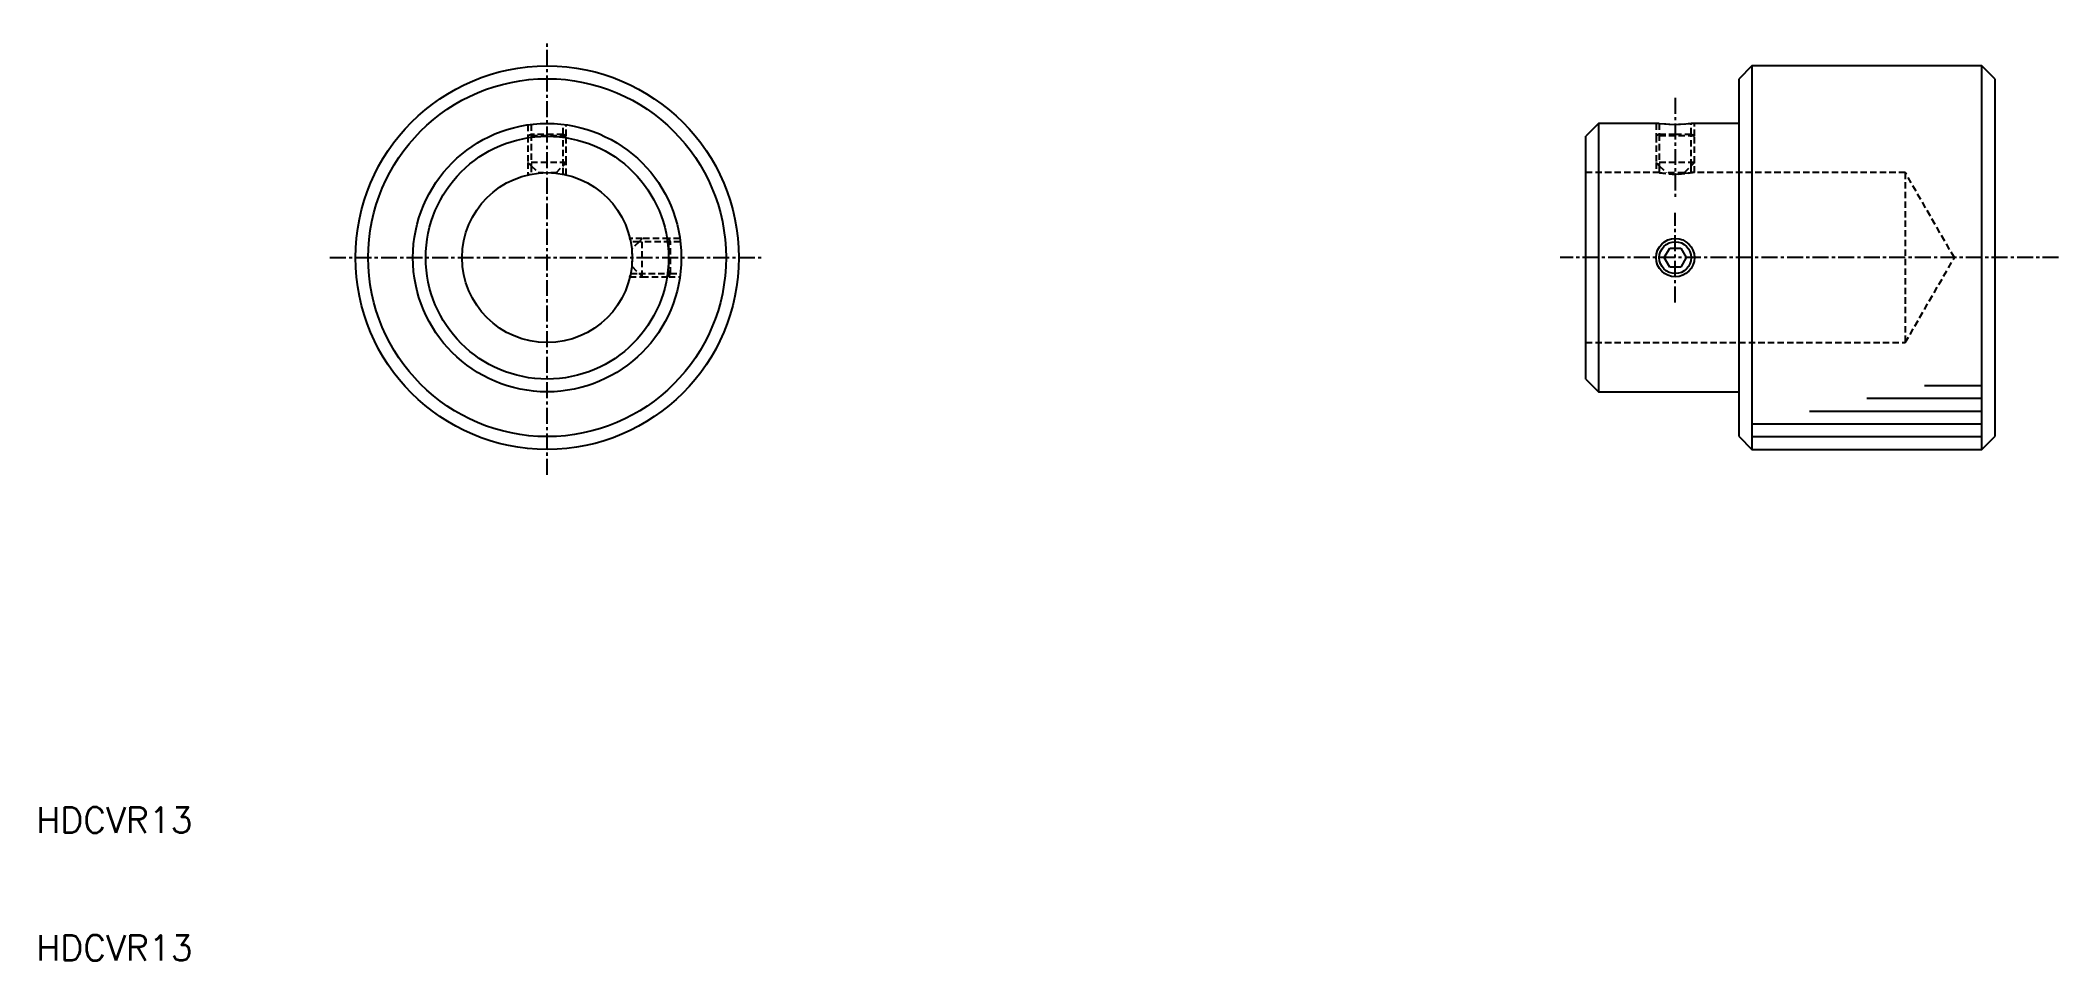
# Model space of a CAD drawing. Extents: x 10 to 168, y 10 to 82.
import ezdxf

# ---------------------------------------------------------------- set-up
doc = ezdxf.new("R2010")
doc.units = 0
doc.linetypes.add('CENTER', pattern=[2, 1.25, -0.25, 0.25, -0.25])
doc.linetypes.add('DASHED', pattern=[0.75, 0.5, -0.25])
doc.layers.get('0').update_dxf_attribs({"linetype": 'CONTINUOUS'})
doc.layers.add('CENTER', color=1, linetype='CENTER')
doc.styles.get("Standard").update_dxf_attribs({"font": 'txt.shx'})

msp = doc.modelspace()

# ---------------------------------------------------------------- linework, layer by layer
at = {"color": 7, "linetype": 'CONTINUOUS'}
for p, q in [((144.278698, 80), (143.278698, 79)), ((143.278698, 65), (143.278698, 79)), ((144.278698, 80), (144.278698, 65)), ((162.278698, 80), (144.278698, 80)), ((162.278698, 65), (162.278698, 80)), ((163.278698, 79), (162.278698, 80)), ((163.278698, 79), (163.278698, 65)), ((132.278698, 75.5), (131.278698, 74.5)), ((131.278698, 55.5), (131.278698, 74.5)), ((132.278698, 75.5), (132.278698, 54.5)), ((137.028707, 75.5), (132.278698, 75.5)), ((137.028698, 75.5), (138.278698, 75.42533)), ((138.278698, 75.42533), (139.528698, 75.5)), ((139.778693, 75.5), (139.528629, 75.5)), ((143.278698, 75.5), (139.778693, 75.5)), ((137.412673, 65), (137.845686, 65.75)), ((137.845686, 64.25), (137.412673, 65)), ((137.845686, 65.75), (138.711711, 65.75)), ((138.711711, 65.75), (139.144724, 65)), ((139.144724, 65), (138.711711, 64.25)), ((143.278698, 51), (143.278698, 65)), ((144.278698, 65), (144.278698, 50)), ((162.278698, 50), (162.278698, 65)), ((163.278698, 65), (163.278698, 51)), ((138.711711, 64.25), (137.845686, 64.25)), ((131.278698, 55.5), (132.278698, 54.5)), ((132.278698, 54.5), (143.278698, 54.5)), ((153.278698, 54), (162.278698, 54)), ((157.778698, 55), (162.278698, 55)), ((148.778698, 53), (162.278698, 53)), ((143.278698, 51), (144.278698, 50)), ((144.278698, 52), (162.278698, 52)), ((144.278698, 51), (162.278698, 51)), ((162.278698, 50), (163.278698, 51)), ((144.278698, 50), (162.278698, 50))]:
    msp.add_line(p, q, dxfattribs=at)
at = {"color": 3, "linetype": 'DASHED'}
for p, q in [((48.75, 74.644185), (48.5, 74.519185)), ((51.5, 74.519185), (48.5, 74.519185)), ((48.5, 74.519185), (48.5, 72.444185)), ((48.500005, 75.392306), (48.500005, 74.519204)), ((48.500005, 74.519187), (48.500005, 72.444179)), ((48.75, 75.425364), (48.75, 74.644205)), ((51.25, 74.644185), (48.75, 74.644185)), ((48.75, 74.644185), (48.75, 72.194185)), ((51.25, 74.644205), (51.25, 75.42533)), ((51.25, 72.194185), (51.25, 74.644185)), ((51.5, 74.519185), (51.25, 74.644185)), ((51.499995, 74.519204), (51.499995, 75.392306)), ((51.499995, 72.444179), (51.499995, 74.519187)), ((51.5, 72.444185), (51.5, 74.519185)), ((137.028698, 74.644185), (136.778698, 74.519185)), ((139.778698, 74.519185), (136.778698, 74.519185)), ((136.778698, 74.519185), (136.778698, 72.444185)), ((137.024973, 75.467657), (136.778703, 75.5)), ((136.778703, 75.5), (136.778703, 74.519204)), ((136.778703, 74.519187), (136.778703, 72.444179)), ((138.278698, 75.392306), (137.024973, 75.467657)), ((137.028698, 75.5), (137.028698, 74.644205)), ((138.278698, 74.644185), (137.028698, 74.644185)), ((137.028698, 74.644185), (137.028698, 72.194185)), ((139.778693, 75.5), (138.278698, 75.392306)), ((139.528698, 74.644185), (138.278698, 74.644185)), ((139.528698, 74.644205), (139.528698, 75.5)), ((139.528698, 72.194185), (139.528698, 74.644185)), ((139.778698, 74.519185), (139.528698, 74.644185)), ((139.778693, 74.519204), (139.778693, 75.5)), ((139.778693, 72.444179), (139.778693, 74.519187)), ((139.778698, 72.444185), (139.778698, 74.519185)), ((51.5, 72.444185), (48.5, 72.444185)), ((48.5, 72.444185), (48.75, 72.194185)), ((48.500005, 72.444165), (48.500005, 71.478662)), ((48.617472, 71.5047), (48.500005, 71.47862)), ((48.75, 72.194185), (49.3, 71.644185)), ((48.75, 72.194165), (48.75, 71.531474)), ((49.72194, 71.644185), (49.3, 71.644185)), ((50.7, 71.644185), (50.278061, 71.644185)), ((50.7, 71.644185), (51.25, 72.194185)), ((51.25, 72.194185), (51.5, 72.444185)), ((51.25, 71.531463), (51.25, 72.194165)), ((51.499995, 71.47862), (51.383261, 71.504544)), ((51.499995, 71.47862), (51.499995, 72.444165)), ((137.028926, 71.65), (131.278698, 71.65)), ((139.778698, 72.444185), (136.778698, 72.444185)), ((136.778698, 72.444185), (137.028698, 72.194185)), ((136.778703, 72.444165), (136.778703, 71.649897)), ((138.278698, 71.47862), (136.778703, 71.65)), ((137.028698, 72.194185), (137.578698, 71.644185)), ((137.028698, 72.194165), (137.028698, 71.649958)), ((137.028698, 71.65), (138.278698, 71.531463)), ((138.978698, 71.644185), (137.578698, 71.644185)), ((138.238279, 71.478746), (138.297568, 71.478648)), ((138.28587, 71.531467), (138.259127, 71.531492)), ((139.778693, 71.65), (138.278698, 71.47862)), ((138.278698, 71.531463), (139.528698, 71.65)), ((138.978698, 71.644185), (139.528698, 72.194185)), ((156.278698, 71.65), (139.528583, 71.65)), ((139.528698, 72.194185), (139.778698, 72.444185)), ((139.528698, 71.649979), (139.528698, 72.194165)), ((139.778693, 71.649902), (139.778693, 72.444165)), ((156.278698, 71.65), (156.278698, 58.35)), ((160.118078, 65), (156.278698, 71.65)), ((56.50462, 66.382906), (56.47862, 66.499995)), ((57.444165, 66.499995), (56.478761, 66.499995)), ((57.444184, 66.5), (57.194184, 66.25)), ((59.519187, 66.499995), (57.444179, 66.499995)), ((57.444184, 63.5), (57.444184, 66.5)), ((59.519184, 66.5), (57.444184, 66.5)), ((59.519184, 63.5), (59.519184, 66.5)), ((59.644184, 66.25), (59.519184, 66.5)), ((60.392306, 66.499995), (59.519204, 66.499995)), ((57.194164, 66.25), (56.53147, 66.25)), ((57.194184, 66.25), (56.644184, 65.7)), ((56.644184, 65.278061), (56.644184, 65.7)), ((59.644184, 66.25), (57.194184, 66.25)), ((59.644184, 63.75), (59.644184, 66.25)), ((60.425331, 66.25), (59.644204, 66.25)), ((156.278698, 58.35), (160.118078, 65)), ((56.47862, 63.500005), (56.504512, 63.616587)), ((56.47862, 63.500005), (57.444165, 63.500005)), ((56.531463, 63.75), (57.194164, 63.75)), ((56.644184, 64.3), (56.644184, 64.72194)), ((56.644184, 64.3), (57.194184, 63.75)), ((57.194184, 63.75), (59.644184, 63.75)), ((57.194184, 63.75), (57.444184, 63.5)), ((57.444179, 63.500005), (59.519187, 63.500005)), ((57.444184, 63.5), (59.519184, 63.5)), ((59.519184, 63.5), (59.644184, 63.75)), ((59.519204, 63.500005), (60.392306, 63.500005)), ((59.644204, 63.75), (60.425363, 63.75)), ((131.278698, 58.35), (156.278698, 58.35))]:
    msp.add_line(p, q, dxfattribs=at)
at = {"color": 7, "linetype": 'CONTINUOUS'}
for centre, radius in [((50, 65), 15), ((50, 65), 14), ((50, 65), 10.5), ((50, 65), 9.5), ((50, 65), 6.65), ((138.278691, 64.999765), 1.249993)]:
    msp.add_circle(centre, radius, dxfattribs=at)
at = {"color": 3, "linetype": 'CONTINUOUS'}
msp.add_circle((138.278644, 64.99969), 1.499946, dxfattribs=at)
at = {"layer": 'CENTER', "color": 1, "linetype": 'CENTER'}
for p, q in [((50, 48), (50, 82)), ((138.278698, 77.5), (138.278698, 69.649897)), ((138.278644, 61.499744), (138.278644, 68.499636)), ((33, 65), (67, 65)), ((168.278698, 65), (129.278698, 65))]:
    msp.add_line(p, q, dxfattribs=at)

# ---------------------------------------------------------------- texts
at = {"color": 7, "linetype": 'CONTINUOUS'}
for p in [(10, 20), (10, 10)]:
    msp.add_text('HDCVR13', height=2, dxfattribs=at).set_placement(p)

doc.saveas('drawing.dxf')
